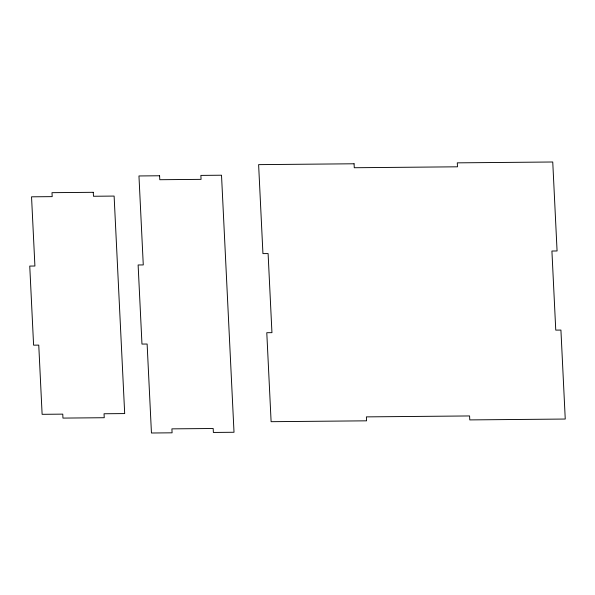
<?xml version="1.0" encoding="UTF-8"?>
<svg xmlns="http://www.w3.org/2000/svg" width="595" height="595" viewBox="0 0 595 595"><rect width="100%" height="100%" fill="white"/><g stroke="black" fill="none" stroke-linecap="round" stroke-linejoin="round"><path stroke-width="0.89" d="M354.077 163.781L258.617 164.637L262.938 253.619L268.1 253.574L271.945 332.664L266.783 332.709L271.112 421.691L366.579 420.829L366.386 416.879L469.589 415.95L469.782 419.906L565.25 419.044L560.921 330.069L555.76 330.113L551.915 251.023L557.076 250.971L552.748 161.996L457.287 162.852L457.481 166.808L354.27 167.738L354.077 163.781M159.594 175.77L138.955 175.956L143.276 264.931L138.122 264.976L141.967 344.074L147.121 344.029L151.45 433.004L172.089 432.818L171.903 428.861L213.181 428.497L213.374 432.446L234.013 432.26L221.518 175.213L200.879 175.399L201.065 179.355L159.787 179.72L159.594 175.77M93.274 192.304L51.996 192.676L52.189 196.633L31.542 196.819L34.912 266.024L29.75 266.069L33.595 345.159L38.757 345.115L42.119 414.321L62.765 414.135L62.958 418.092L104.237 417.72L104.043 413.763L124.69 413.577L114.114 196.075L93.467 196.261L93.274 192.304"/></g></svg>
